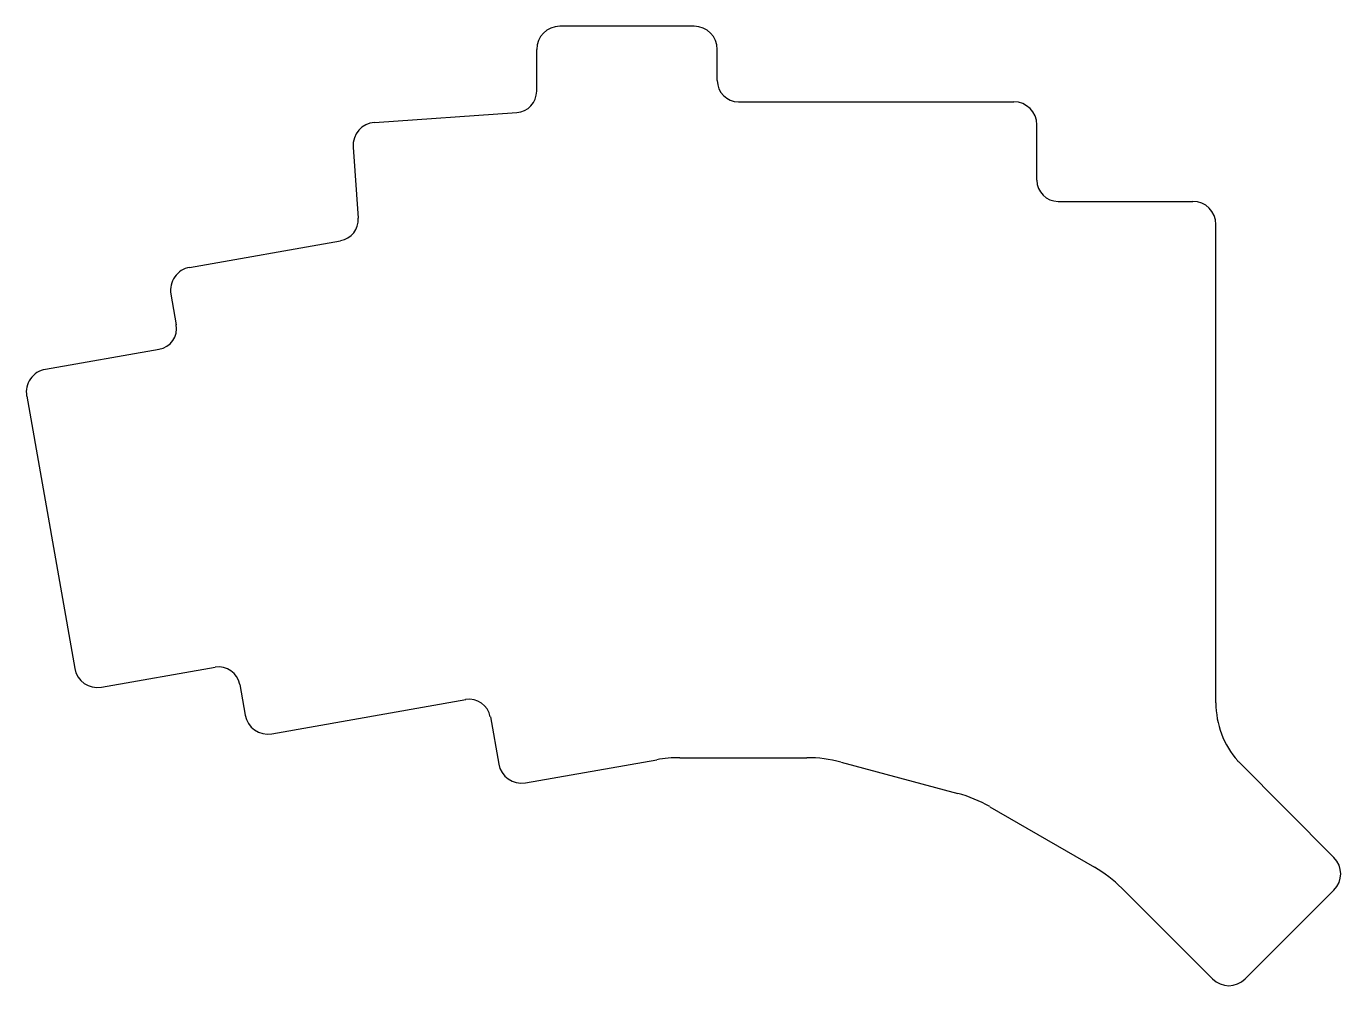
# Model space of a CAD drawing. Header units: millimetres. Extents: x 33 to 181, y -128 to -20.
import ezdxf

# ---------------------------------------------------------------- set-up
doc = ezdxf.new("R2010")
doc.units = ezdxf.units.MM

msp = doc.modelspace()

# ---------------------------------------------------------------- linework, layer by layer
for p, q in [((108.06, -19.66), (92.91, -19.66)), ((90.31, -26.97), (90.31, -22.26)), ((110.66, -25.76), (110.66, -22.26)), ((72.05, -30.49), (88.07, -29.37)), ((113.06, -28.16), (144.06, -28.16)), ((146.66, -36.98), (146.66, -30.76)), ((69.63, -33.26), (70.19, -41.28)), ((149.06, -39.38), (164.23, -39.38)), ((166.83, -95.88), (166.83, -41.98)), ((51.21, -46.81), (68.22, -43.81)), ((49.1, -49.82), (49.7, -53.27)), ((47.76, -56.05), (34.96, -58.3)), ((32.85, -61.32), (38.26, -91.99)), ((41.27, -94.1), (54.07, -91.84)), ((56.85, -93.79), (57.46, -97.24)), ((60.47, -99.35), (82.31, -95.5)), ((85.09, -97.44), (86.03, -102.77)), ((106.42, -102.04), (120.74, -102.04)), ((89.04, -104.87), (103.83, -102.27)), ((124.6, -102.55), (137.75, -106.07)), ((169.4, -102.52), (180.14, -113.28)), ((141.35, -107.56), (153.14, -114.37)), ((156.23, -116.74), (166.45, -126.96)), ((170.13, -126.96), (180.14, -116.95))]:
    msp.add_line(p, q)
for centre, radius, start, end in [((92.91, -22.26), 2.6, 90, 180), ((108.06, -22.26), 2.6, 0, 90), ((113.06, -25.76), 2.4, 180, 270), ((87.91, -26.97), 2.4, 274, 360), ((144.06, -30.76), 2.6, 0, 90), ((72.23, -33.08), 2.6, 94, 184), ((149.06, -36.98), 2.4, 180, 270), ((164.23, -41.98), 2.6, 0, 90), ((67.8, -41.44), 2.4, 280, 364), ((51.66, -49.37), 2.6, 100, 190), ((47.34, -53.68), 2.4, 280, 370), ((35.41, -60.86), 2.6, 100, 190), ((54.49, -94.21), 2.4, 10, 100), ((40.82, -91.54), 2.6, 190, 280), ((82.72, -97.86), 2.4, 10, 100), ((176.73, -95.88), 9.9, 180, 221.2706), ((60.02, -96.79), 2.6, 190, 280), ((106.42, -116.94), 14.9, 90, 100), ((120.74, -116.94), 14.9, 75, 90), ((88.59, -102.31), 2.6, 190, 280), ((171.09, -100.82), 2.4, 221.2739, 224.9447), ((133.9, -120.46), 14.9, 60, 74.9995), ((178.3, -115.12), 2.6, 315.0032, 404.9448), ((145.69, -127.27), 14.9, 45, 60), ((168.29, -125.12), 2.6, 225.0032, 314.9968)]:
    msp.add_arc(centre, radius, start, end)

doc.saveas('drawing.dxf')
